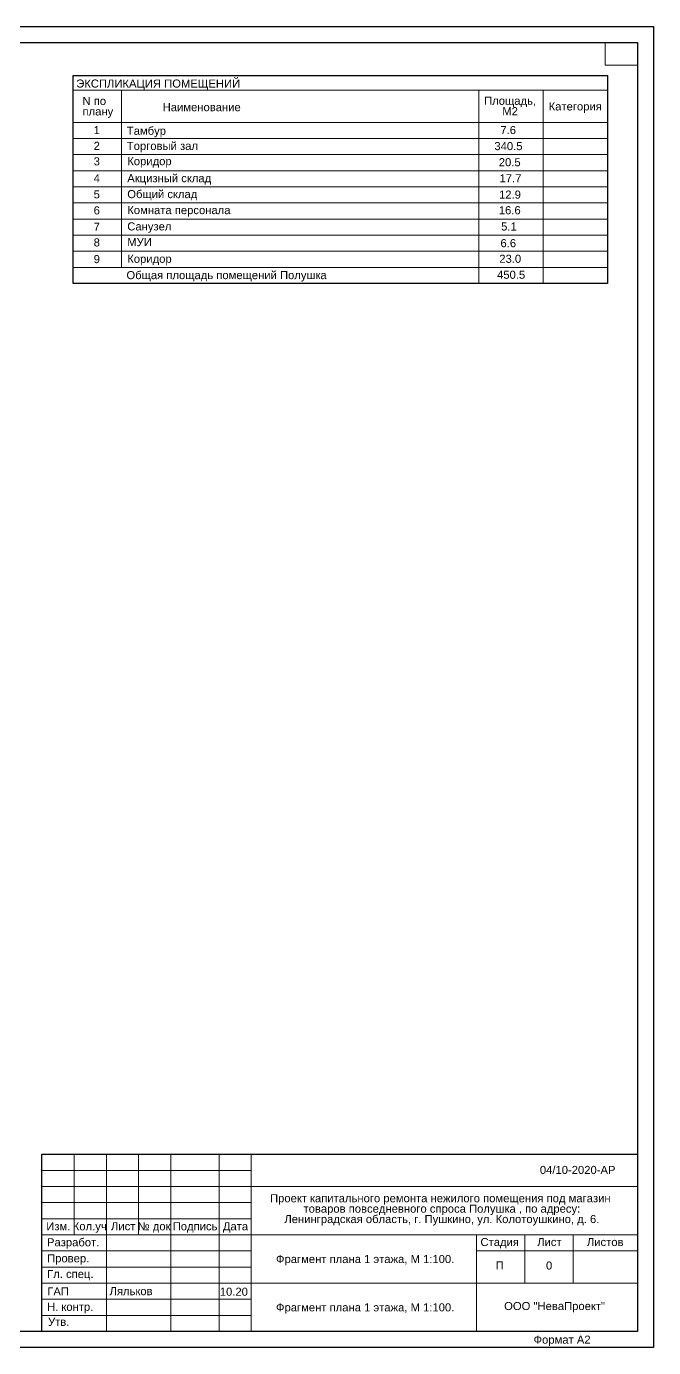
# Model space of a CAD drawing. Header units: metres. Extents: x 0 to 58, y 0 to 41.
# Drawn here: x 38.52 to 58, y 0 to 41 of the extents above; entities that cross this region are included whole.
import ezdxf
from ezdxf.enums import TextEntityAlignment as Align

# ---------------------------------------------------------------- set-up
doc = ezdxf.new("R2010")
doc.units = ezdxf.units.M
doc.header["$MEASUREMENT"] = 0
for name, color, linetype in [('YOLO_FRAME', 1, 'Continuous'), ('YOLO_STAMP', 1, 'Continuous'), ('YOLO_TABLE', 1, 'Continuous')]:
    doc.layers.add(name, color=color, linetype=linetype)
doc.styles.add('GOST 2.304', font='CS_Gost2304.shx')
doc.styles.add('Style-Arial', font='arial.ttf')

msp = doc.modelspace()

# ---------------------------------------------------------------- linework, layer by layer
at = {"color": 7, "linetype": 'Continuous', "lineweight": 13}
for p, q in [((2.00000047, 40.49999826), (57.50000047, 40.49999826)), ((56.50000047, 40.49999826), (56.50000047, 39.79999826)), ((57.50000047, 40.49999826), (57.50000047, 0.49999826)), ((56.50000047, 39.79999826), (57.50000047, 39.79999826)), ((39.96527851, 39.02134854), (56.57245153, 39.02134854)), ((39.96527851, 39.02134854), (39.96527851, 33.02134854)), ((41.46527851, 39.02134854), (41.46527851, 33.52134854)), ((52.57245153, 39.02134854), (52.57245153, 33.02134854)), ((54.57245153, 39.02134854), (54.57245153, 33.02134854)), ((56.57245153, 39.02134854), (56.57245153, 33.02134854)), ((39.96527851, 38.02134854), (56.57245153, 38.02134854)), ((39.96527851, 33.52134854), (56.57245153, 33.52134854)), ((39.96527851, 33.02134854), (56.57245153, 33.02134854)), ((39.00000047, 5.99999826), (57.50000047, 5.99999826)), ((39.00000047, 5.99999826), (39.00000047, 0.49999826)), ((40.00000047, 5.99999826), (40.00000047, 3.49999826)), ((41.00000047, 5.99999826), (41.00000047, 0.49999826)), ((42.00000047, 5.99999826), (42.00000047, 3.49999826)), ((43.00000047, 5.99999826), (43.00000047, 0.49999826)), ((44.50000047, 5.99999826), (44.50000047, 0.49999826)), ((45.50000047, 5.99999826), (45.50000047, 0.49999826)), ((45.50000047, 4.99999826), (57.50000047, 4.99999826)), ((39.00000047, 3.99999826), (45.50000047, 3.99999826)), ((39.00000047, 3.49999826), (57.50000047, 3.49999826)), ((52.50000047, 2.99999826), (57.50000047, 2.99999826)), ((45.50000047, 1.99999826), (57.50000047, 1.99999826))]:
    msp.add_line(p, q, dxfattribs=at)
at = {"color": 7, "linetype": 'Continuous', "lineweight": 0}
for p, q in [((39.96527851, 37.52134854), (56.57245153, 37.52134854)), ((39.96527851, 37.02134854), (56.57245153, 37.02134854)), ((39.96527851, 36.52134854), (56.57245153, 36.52134854)), ((39.96527851, 36.02134854), (56.57245153, 36.02134854)), ((39.96527851, 35.52134854), (56.57245153, 35.52134854)), ((39.96527851, 35.02134854), (56.57245153, 35.02134854)), ((39.96527851, 34.52134854), (56.57245153, 34.52134854)), ((39.96527851, 34.02134854), (56.57245153, 34.02134854)), ((39.96527851, 33.52134854), (56.57245153, 33.52134854)), ((39.96527851, 33.02134854), (56.57245153, 33.02134854)), ((39.00000047, 5.49999826), (45.50000047, 5.49999826)), ((39.00000047, 4.99999826), (45.50000047, 4.99999826)), ((39.00000047, 4.49999826), (45.50000047, 4.49999826)), ((39.00000047, 2.99999826), (45.50000047, 2.99999826)), ((39.00000047, 2.49999826), (45.50000047, 2.49999826)), ((39.00000047, 1.99999826), (45.50000047, 1.99999826)), ((39.00000047, 1.49999826), (45.50000047, 1.49999826)), ((39.00000047, 0.99999826), (45.50000047, 0.99999826))]:
    msp.add_line(p, q, dxfattribs=at)
at = {"color": 7, "linetype": 'Continuous', "lineweight": 0, "flags": 128}
msp.add_lwpolyline([(58.00000047, 40.99999826), (0.00000047, 40.99999826), (0.00000047, -0.00000174), (58.00000047, -0.00000174), (58.00000047, 40.99999826)], close=True, dxfattribs=at)
at = {"color": 7, "linetype": 'Continuous', "lineweight": 13, "flags": 128}
for points in [[(57.50000047, 0.49999826), (0.80000047, 0.49999826), (0.80000047, 8.99999826)], [(52.50000047, 3.49999826), (52.50000047, 0.49999826)], [(54.00000047, 3.49999826), (54.00000047, 1.99999826)], [(55.50000047, 3.49999826), (55.50000047, 1.99999826)]]:
    msp.add_lwpolyline(points, dxfattribs=at)
at = {"layer": 'YOLO_FRAME'}
for points in [[(0.00000047, 40.99999826), (58.00000047, 40.99999826), (58.00000047, -0.00000174), (0.00000047, -0.00000174)], [(2.00000047, 40.49999826), (57.50000047, 40.49999826), (57.50000047, 0.49999826), (2.00000047, 0.49999826)]]:
    msp.add_lwpolyline(points, close=True, dxfattribs=at)
at = {"layer": 'YOLO_STAMP'}
msp.add_lwpolyline([(39.00000047, 5.99999826), (57.50000047, 5.99999826), (57.50000047, 0.49999826), (39.00000047, 0.49999826)], close=True, dxfattribs=at)
at = {"layer": 'YOLO_TABLE'}
msp.add_lwpolyline([(39.96527851, 39.47368489), (56.57245153, 39.47368489), (56.57245153, 33.02134854), (39.96527851, 33.02134854)], close=True, dxfattribs=at)

# ---------------------------------------------------------------- texts
at = {"color": 7, "lineweight": 13, "style": 'Style-Arial'}
msp.add_text('ЭКСПЛИКАЦИЯ ПОМЕЩЕНИЙ ', height=0.25, dxfattribs=at).set_placement((42.65808951, 39.22706682), align=Align.MIDDLE_CENTER)
at = {"color": 7, "linetype": 'Continuous', "lineweight": 0, "style": 'Style-Arial'}
for s, p in [('1', (40.7026763, 37.90825612)), ('2', (40.7026763, 37.41924643)), ('3', (40.7026763, 36.93811629)), ('4', (40.7026763, 36.41448434)), ('5', (40.7026763, 35.91425226)), ('6', (40.7026763, 35.41607364)), ('7', (40.7026763, 34.90950608)), ('8', (40.7026763, 34.42149924)), ('9', (40.7026763, 33.90408411))]:
    msp.add_text(s, height=0.25, dxfattribs=at).set_placement(p, align=Align.TOP_CENTER)
for s, p in [('Тамбур', (41.63611759, 37.88697872)), ('Торговый зал', (41.63611759, 37.41700195)), ('Коридор', (41.64973359, 36.94318768)), ('Акцизный склад', (41.64973359, 36.41513901)), ('Общий склад', (41.64973359, 35.92163041)), ('Комната персонала', (41.64973359, 35.42490666)), ('Санузел', (41.64973359, 34.91923293)), ('МУИ', (41.64973359, 34.43145915)), ('Коридор', (41.64973359, 33.91404402)), ('23.0', (53.20620426, 33.91472927))]:
    msp.add_text(s, height=0.25, dxfattribs=at).set_placement(p, align=Align.TOP_LEFT)
at = {"color": 7, "linetype": 'Continuous', "lineweight": 13, "style": 'Style-Arial'}
for s, p in [('7.6', (53.24078369, 37.90969902)), ('340.5', (53.05382741, 37.41050163)), ('20.5', (53.19061756, 36.91130424)), ('17.7', (53.21383366, 36.41312562)), ('12.9', (53.19774265, 35.90552338)), ('16.6', (53.19178115, 35.42058877)), ('5.1', (53.26320596, 34.91629753)), ('6.6', (53.24281229, 34.39876227)), ('Общая площадь помещений Полушка', (41.62414629, 33.4068749)), ('450.5', (53.13701139, 33.41898001))]:
    msp.add_text(s, height=0.25, dxfattribs=at).set_placement(p, align=Align.TOP_LEFT)
msp.add_text('04/10-2020-АР', height=0.25, dxfattribs=at).set_placement((55.6411165, 5.637915), align=Align.TOP_CENTER)
at = {"color": 7, "linetype": 'Continuous', "lineweight": 0, "style": 'Style-Arial'}
for s, p in [('Изм.', (39.5070483, 3.76500826)), ('Кол.уч', (40.48436844, 3.76500826)), ('Лист', (41.52276611, 3.76500826)), ('№ док', (42.48166742, 3.76500826)), ('Подпись', (43.75566674, 3.76500826)), ('Дата', (45.01114386, 3.76500826)), ('Разработ.', (39.96894649, 3.26904595)), ('Стадия', (53.21844522, 3.27500826)), ('Лист', (54.76276611, 3.27500826)), ('Листов', (56.49625717, 3.27500826)), ('Провер.', (39.81430933, 2.77131488)), ('Гл. спец.', (39.8805824, 2.28408508)), ('ГАП', (39.50119397, 1.7425816)), ('Н. контр.', (39.8754815, 1.26500826)), ('ООО "НеваПроект"', (54.92294485, 1.2894971)), ('Утв.', (39.51953372, 0.79819836)), ('Формат А2', (55.15620326, 0.24604109))]:
    msp.add_text(s, height=0.25, dxfattribs=at).set_placement(p, align=Align.MIDDLE_CENTER)
at = {"color": 7, "linetype": 'Continuous', "lineweight": 30, "style": 'Style-Arial'}
msp.add_text('0', height=0.25, dxfattribs=at).set_placement((54.6576885, 2.67203483), align=Align.TOP_LEFT)
at = {"color": 7, "lineweight": 13, "style": 'Style-Arial'}
msp.add_text('Ляльков', height=0.25, dxfattribs=at).set_placement((41.09874519, 1.87556372), align=Align.TOP_LEFT)
at = {"color": 7, "linetype": 'Continuous', "lineweight": 13, "char_height": 0.25, "style": 'Style-Arial'}
for s, insert, attachment_point, line_spacing_factor in [('N по \\Pплану', (40.25923417, 38.48643723), 4, 0.776524), ('Наименование', (42.74881641, 38.49227365), 4, 0.6), ('Проект капитального ремонта нежилого помещения под магазин\\P товаров повседневного спроса Полушка , по адресу:\\P Ленинградская область, г. Пушкино, ул. Колотоушкино, д. 6.', (51.37412903, 4.7604167), 2, 0.776524), ('Фрагмент плана 1 этажа, М 1:100.\\P', (49.03915668, 2.71034897), 5, 0.6), ('Фрагмент плана 1 этажа, М 1:100.\\P', (49.03915668, 1.21034897), 5, 0.6)]:
    msp.add_mtext(s, dxfattribs=dict(at, insert=insert, attachment_point=attachment_point, line_spacing_factor=line_spacing_factor))
at = {"color": 7, "linetype": 'Continuous', "lineweight": 0, "char_height": 0.25}
for s, insert, attachment_point, line_spacing_factor, style in [('Площадь,\\PМ2', (53.54166266, 38.81800838), 2, 0.776524, 'Style-Arial'), ('Категория', (55.56505425, 38.64277991), 2, 0.6, 'Style-Arial'), ('\\fArial|b0|i0|c204204|p39;П', (53.21778385, 2.5510143), 5, 0.72, 'GOST 2.304')]:
    msp.add_mtext(s, dxfattribs=dict(at, insert=insert, attachment_point=attachment_point, line_spacing_factor=line_spacing_factor, style=style))
at = {"color": 7, "linetype": 'Continuous', "lineweight": 30, "insert": (44.52347303, 1.85850427), "char_height": 0.25, "attachment_point": 1, "line_spacing_factor": 0.72, "style": 'GOST 2.304'}
msp.add_mtext('\\fArial|b0|i0|c204204|p39;10.20', dxfattribs=at)

doc.saveas('drawing.dxf')
